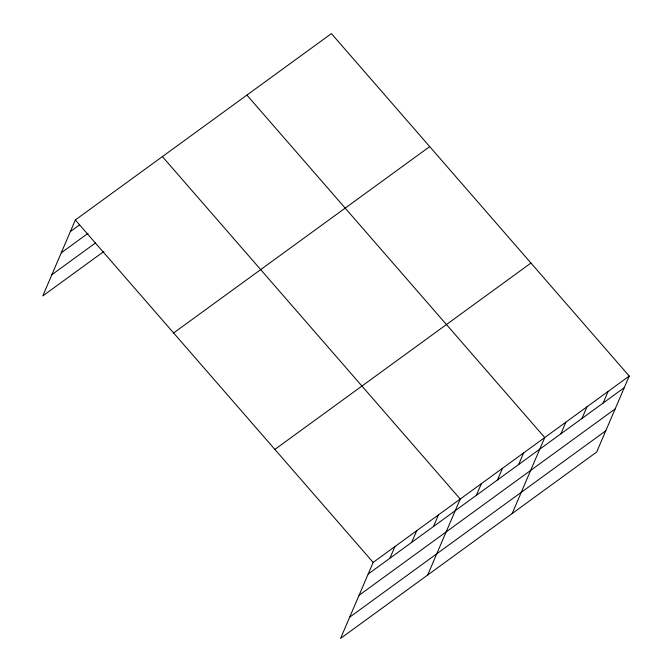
<?xml version="1.0" encoding="UTF-8"?>
<svg xmlns="http://www.w3.org/2000/svg" width="672" height="672" viewBox="0 0 672 672"><rect width="100%" height="100%" fill="white"/><g stroke="black" fill="none" stroke-linecap="round" stroke-linejoin="round"><path stroke-width="1.01" d="M629.236 376.06L373.153 562.414L340.586 638.4L596.669 452.046L629.236 376.06L331.414 33.6L75.331 219.954L42.764 295.94L103.883 251.471M389.936 558.214L394.926 546.571M411.701 542.371L416.69 530.737M433.465 526.537L438.455 514.895M427.652 575.039L460.219 499.052L162.397 156.593M476.364 495.314L481.345 483.68M497.49 479.942L502.48 468.308M518.616 464.57L523.606 452.928M512.165 513.542L544.732 437.556L246.91 95.096M560.868 433.818L565.858 422.184M581.994 418.446L586.984 406.804M603.12 403.074L608.11 391.432M70.342 231.596L79.556 224.893M61.244 252.832L88.032 233.335M51.87 274.705L95.399 243.029M173.611 332.968L429.694 146.614M274.873 449.408L530.956 263.046M368.164 574.056L624.246 387.694M359.066 595.291L615.149 408.929M349.692 617.165L605.766 430.811M75.331 219.954L373.153 562.414"/></g></svg>
